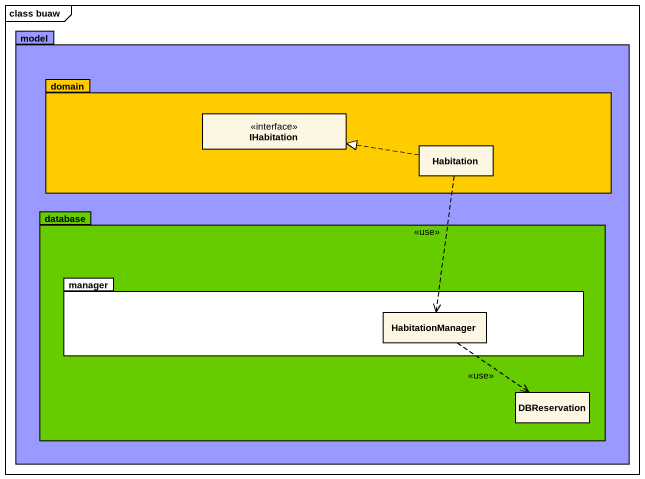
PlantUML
@startuml
mainframe class buaw
hide circle
hide empty members
package model #9999FF {
  package domain #FFCC00 {
    interface IHabitation
    class Habitation
  }
  package "database" as database_ #66CC00 {
    package manager #FFFFFF {
      class HabitationManager
    }
    class DBReservation
  }
}
Habitation .left.|> IHabitation
Habitation ..> HabitationManager : <<use>>
HabitationManager ..> DBReservation : <<use>>
@enduml
